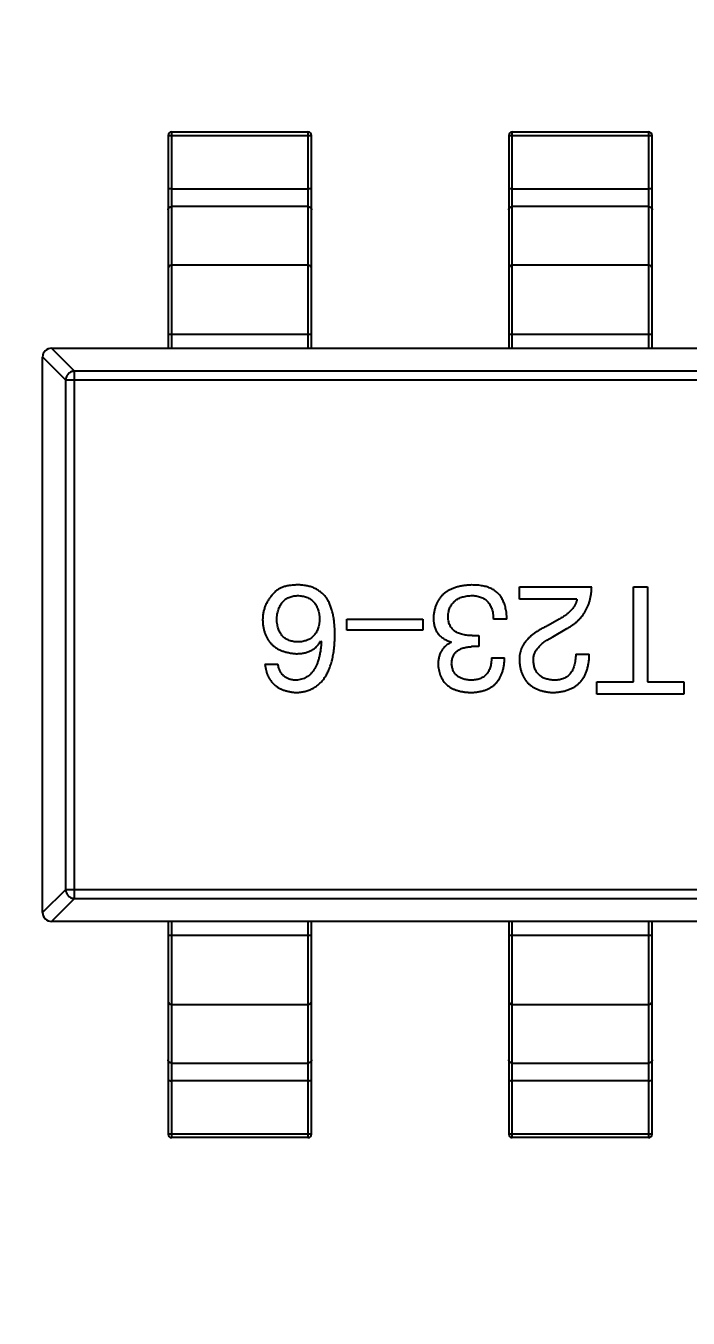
# Model space of a CAD drawing. Header units: millimetres. Extents: x 104 to 312, y 235 to 317.
# Drawn here: x 277.976 to 279.823, y 275.225 to 278.832 of the extents above; entities that cross this region are included whole.
import ezdxf

# ---------------------------------------------------------------- set-up
doc = ezdxf.new("R2010")
doc.units = ezdxf.units.MM
doc.header["$LTSCALE"] = 0.5
doc.header["$PDMODE"] = 3
doc.header["$PDSIZE"] = 0.3125
doc.linetypes.add('CENTER', pattern=[50.8, 31.75, -6.35, 6.35, -6.35])
doc.layers.get('0').update_dxf_attribs({"linetype": 'CONTINUOUS'})
doc.layers.get('Defpoints').update_dxf_attribs({"linetype": 'CONTINUOUS'})
doc.layers.add('dim', color=6, linetype='CONTINUOUS', lineweight=9)
doc.styles.add('Verdana', font='verdana.ttf', dxfattribs={"height": 2})
doc.dimstyles.new('aaaaaaaa 3.0', dxfattribs={"dimtxt": 2, "dimasz": 1.5, "dimexe": 1.25, "dimexo": 0.625, "dimtad": 1, "dimzin": 9, "dimdsep": 46, "dimtxsty": 'Verdana', "dimcen": 0, "dimadec": 1, "dimazin": 2, "dimtfac": 1, "dimtofl": 0, "dimtmove": 0, "dimatfit": 3, "dimfxl": 1, "dimlwd": 25, "dimlwe": 25, "dimarcsym": 0})

# ---------------------------------------------------------------- blocks, each defined once
blk = doc.blocks.new('*D35')
at = {"layer": 'Defpoints', "color": 0}
for p in [(274.8621, 292.0917), (302.3617, 271.0916), (310.9046, 271.0916)]:
    blk.add_point(p, dxfattribs=at)
at = {"layer": 'dim', "color": 0, "lineweight": 25}
for p, q in [((275.4871, 292.0917), (312.1546, 292.0917)), ((310.9046, 290.5917), (310.9046, 272.5916)), ((302.9867, 271.0916), (312.1546, 271.0916))]:
    blk.add_line(p, q, dxfattribs=at)
at = {"layer": 'dim', "color": 0}
for points in [[(311.1546, 290.5917), (310.6546, 290.5917), (310.9046, 292.0917)], [(310.6546, 272.5916), (311.1546, 272.5916), (310.9046, 271.0916)]]:
    blk.add_solid(points, dxfattribs=at)
at = {"layer": 'dim', "color": 0, "insert": (309.2587, 281.5916), "char_height": 2, "attachment_point": 5, "rotation": 90, "style": 'Verdana'}
blk.add_mtext('21', dxfattribs=at)

msp = doc.modelspace()

# ---------------------------------------------------------------- linework, layer by layer
at = {"linetype": 'Continuous'}
for p, q in [((278.3826, 277.9324), (278.3826, 278.5358)), ((278.3826, 278.5358), (278.7626, 278.5358)), ((278.7626, 278.5358), (278.7626, 277.9324)), ((279.3326, 277.9324), (279.3326, 278.5358)), ((279.3326, 278.5358), (279.7126, 278.5358)), ((279.7126, 278.5358), (279.7126, 277.9324)), ((278.3726, 278.5258), (278.3726, 277.9324)), ((278.3826, 278.5263), (278.7626, 278.5263)), ((278.7726, 277.9324), (278.7726, 278.5258)), ((279.3226, 278.5258), (279.3226, 277.9324)), ((279.3326, 278.5263), (279.7126, 278.5263)), ((279.7226, 277.9324), (279.7226, 278.5258)), ((278.3826, 278.3768), (278.7626, 278.3768)), ((279.3326, 278.3768), (279.7126, 278.3768)), ((278.7626, 278.328), (278.3826, 278.328)), ((279.7126, 278.328), (279.3326, 278.328)), ((278.7626, 278.164), (278.3826, 278.164)), ((279.7126, 278.164), (279.3326, 278.164)), ((278.3726, 277.9713), (278.7726, 277.9713)), ((279.3226, 277.9713), (279.7226, 277.9713)), ((278.1112, 277.8683), (278.0471, 277.9324)), ((278.0476, 277.9324), (280.9976, 277.9324)), ((278.0226, 277.9078), (278.0867, 277.8437)), ((278.0226, 276.3574), (278.0226, 277.9074)), ((278.1112, 276.3965), (278.1112, 277.8683)), ((280.934, 277.8683), (278.1112, 277.8683)), ((278.0867, 277.8437), (278.0867, 276.421)), ((278.0867, 277.8437), (280.9585, 277.8437)), ((279.3522, 277.232), (279.3522, 277.2665)), ((279.3522, 277.2665), (279.5539, 277.2665)), ((279.6704, 277.0009), (279.6704, 277.2665)), ((279.6704, 277.2665), (279.7097, 277.2665)), ((279.7097, 277.2665), (279.7097, 277.0009)), ((279.5129, 277.232), (279.3522, 277.232)), ((278.8712, 277.1452), (278.8712, 277.1763)), ((278.8712, 277.1763), (279.0827, 277.1763)), ((279.0827, 277.1763), (279.0827, 277.1452)), ((279.3174, 277.1763), (279.2797, 277.1763)), ((279.4637, 277.1763), (279.4326, 277.1583)), ((279.0827, 277.1452), (278.8712, 277.1452)), ((279.2207, 277.1304), (279.2388, 277.1304)), ((279.2388, 277.1304), (279.2388, 277.0993)), ((279.4457, 277.1271), (279.485, 277.1501)), ((278.7985, 277.1156), (278.8001, 277.114)), ((279.1617, 277.1107), (279.1617, 277.1124)), ((279.2388, 277.0993), (279.2191, 277.0993)), ((279.2748, 277.0681), (279.3109, 277.0681)), ((279.5096, 277.0779), (279.5473, 277.0779)), ((278.6428, 277.0501), (278.6788, 277.0501)), ((279.5687, 276.9665), (279.5687, 277.0009)), ((279.5687, 277.0009), (279.6704, 277.0009)), ((279.7097, 277.0009), (279.8114, 277.0009)), ((279.8114, 277.0009), (279.8114, 276.9665)), ((279.8114, 276.9665), (279.5687, 276.9665)), ((278.0867, 276.421), (278.0226, 276.3569)), ((280.9585, 276.421), (278.0867, 276.421)), ((278.0471, 276.3324), (278.1112, 276.3965)), ((278.1112, 276.3965), (280.934, 276.3965)), ((280.9976, 276.3324), (278.0476, 276.3324)), ((278.3726, 276.3324), (278.3726, 275.7389)), ((278.3826, 275.7289), (278.3826, 276.3324)), ((278.7626, 276.3324), (278.7626, 275.7289)), ((278.7726, 275.7389), (278.7726, 276.3324)), ((279.3226, 276.3324), (279.3226, 275.7389)), ((279.3326, 275.7289), (279.3326, 276.3324)), ((279.7126, 276.3324), (279.7126, 275.7289)), ((279.7226, 275.7389), (279.7226, 276.3324)), ((278.7726, 276.2934), (278.3726, 276.2934)), ((279.7226, 276.2934), (279.3226, 276.2934)), ((278.3826, 276.1007), (278.7626, 276.1007)), ((279.3326, 276.1007), (279.7126, 276.1007)), ((278.3826, 275.9367), (278.7626, 275.9367)), ((279.3326, 275.9367), (279.7126, 275.9367)), ((278.7626, 275.8879), (278.3826, 275.8879)), ((279.7126, 275.8879), (279.3326, 275.8879)), ((278.7626, 275.7384), (278.3826, 275.7384)), ((278.7626, 275.7289), (278.3826, 275.7289)), ((279.7126, 275.7384), (279.3326, 275.7384)), ((279.7126, 275.7289), (279.3326, 275.7289))]:
    msp.add_line(p, q, dxfattribs=at)
msp.add_circle((274.8618, 271.1524), 27.5, dxfattribs=at)
at = {"color": 1, "linetype": 'CENTER'}
msp.add_circle((274.8621, 271.0916), 21.0001, dxfattribs=at)
at = {"linetype": 'Continuous'}
for centre, radius, start, end in [((274.8618, 271.1524), 24.842, 307.50561, 229.18658), ((274.8618, 271.0917), 24.0421, 0.14603, 81.04123), ((278.3826, 278.5258), 0.01, 90, 180), ((278.7626, 278.5258), 0.01, 0, 90), ((279.3326, 278.5258), 0.01, 90, 180), ((279.7126, 278.5258), 0.01, 0, 90), ((278.0476, 277.9074), 0.025, 90, 180), ((278.0476, 276.3574), 0.025, 180, 270), ((278.3826, 275.7389), 0.01, 180, 270), ((278.7626, 275.7389), 0.01, 270, 0), ((279.3326, 275.7389), 0.01, 180, 270), ((279.7126, 275.7389), 0.01, 270, 0)]:
    msp.add_arc(centre, radius, start, end, dxfattribs=at)
for points, knots in [([(278.3726, 278.5258), (278.3726, 278.5258), (278.3727, 278.5258), (278.3728, 278.5259), (278.3731, 278.5259), (278.3736, 278.526), (278.3744, 278.5261), (278.3756, 278.5262), (278.3771, 278.5262), (278.3788, 278.5263), (278.3807, 278.5263), (278.382, 278.5263), (278.3826, 278.5263)], [0, 0, 0, 0, 0.007007, 0.022207, 0.046429, 0.079689, 0.172082, 0.296123, 0.447019, 0.619102, 0.806017, 1, 1, 1, 1]), ([(278.7626, 278.5263), (278.7633, 278.5263), (278.7645, 278.5263), (278.7664, 278.5263), (278.7681, 278.5262), (278.7696, 278.5262), (278.7708, 278.5261), (278.7716, 278.526), (278.7721, 278.5259), (278.7724, 278.5259), (278.7725, 278.5258), (278.7726, 278.5258), (278.7726, 278.5258)], [0, 0, 0, 0, 0.193983, 0.380898, 0.552981, 0.703877, 0.827918, 0.920311, 0.953571, 0.977793, 0.992993, 1, 1, 1, 1]), ([(279.3226, 278.5258), (279.3226, 278.5258), (279.3227, 278.5258), (279.3228, 278.5259), (279.3231, 278.5259), (279.3236, 278.526), (279.3244, 278.5261), (279.3256, 278.5262), (279.3271, 278.5262), (279.3288, 278.5263), (279.3307, 278.5263), (279.332, 278.5263), (279.3326, 278.5263)], [0, 0, 0, 0, 0.007007, 0.022207, 0.046429, 0.079689, 0.172082, 0.296123, 0.447019, 0.619102, 0.806017, 1, 1, 1, 1]), ([(279.7126, 278.5263), (279.7133, 278.5263), (279.7145, 278.5263), (279.7164, 278.5263), (279.7181, 278.5262), (279.7196, 278.5262), (279.7208, 278.5261), (279.7216, 278.526), (279.7221, 278.5259), (279.7224, 278.5259), (279.7225, 278.5258), (279.7226, 278.5258), (279.7226, 278.5258)], [0, 0, 0, 0, 0.193983, 0.380898, 0.552981, 0.703877, 0.827918, 0.920311, 0.953571, 0.977793, 0.992993, 1, 1, 1, 1]), ([(278.3826, 278.3768), (278.382, 278.3768), (278.3807, 278.3768), (278.3788, 278.3768), (278.3771, 278.3767), (278.3756, 278.3767), (278.3744, 278.3766), (278.3736, 278.3765), (278.3731, 278.3765), (278.3728, 278.3764), (278.3727, 278.3764), (278.3726, 278.3763), (278.3726, 278.3763)], [0, 0, 0, 0, 0.193983, 0.380898, 0.552981, 0.703877, 0.827918, 0.920311, 0.953571, 0.977793, 0.992993, 1, 1, 1, 1]), ([(278.7726, 278.3763), (278.7726, 278.3763), (278.7725, 278.3764), (278.7724, 278.3764), (278.7721, 278.3765), (278.7716, 278.3765), (278.7708, 278.3766), (278.7696, 278.3767), (278.7681, 278.3767), (278.7664, 278.3768), (278.7645, 278.3768), (278.7633, 278.3768), (278.7626, 278.3768)], [0, 0, 0, 0, 0.007007, 0.022207, 0.046429, 0.079689, 0.172082, 0.296123, 0.447019, 0.619102, 0.806017, 1, 1, 1, 1]), ([(279.3326, 278.3768), (279.332, 278.3768), (279.3307, 278.3768), (279.3288, 278.3768), (279.3271, 278.3767), (279.3256, 278.3767), (279.3244, 278.3766), (279.3236, 278.3765), (279.3231, 278.3765), (279.3228, 278.3764), (279.3227, 278.3764), (279.3226, 278.3763), (279.3226, 278.3763)], [0, 0, 0, 0, 0.193983, 0.380898, 0.552981, 0.703877, 0.827918, 0.920311, 0.953571, 0.977793, 0.992993, 1, 1, 1, 1]), ([(279.7226, 278.3763), (279.7226, 278.3763), (279.7225, 278.3764), (279.7224, 278.3764), (279.7221, 278.3765), (279.7216, 278.3765), (279.7208, 278.3766), (279.7196, 278.3767), (279.7181, 278.3767), (279.7164, 278.3768), (279.7145, 278.3768), (279.7133, 278.3768), (279.7126, 278.3768)], [0, 0, 0, 0, 0.007007, 0.022207, 0.046429, 0.079689, 0.172082, 0.296123, 0.447019, 0.619102, 0.806017, 1, 1, 1, 1]), ([(278.3726, 278.3186), (278.3726, 278.3199), (278.3731, 278.3224), (278.3754, 278.3255), (278.3787, 278.3275), (278.3813, 278.328), (278.3826, 278.328)], [0, 0, 0, 0, 0.242809, 0.48985, 0.742832, 1, 1, 1, 1]), ([(278.7626, 278.328), (278.7639, 278.328), (278.7665, 278.3275), (278.7698, 278.3255), (278.7721, 278.3224), (278.7726, 278.3199), (278.7726, 278.3186)], [0, 0, 0, 0, 0.257168, 0.51015, 0.757191, 1, 1, 1, 1]), ([(279.3226, 278.3186), (279.3226, 278.3199), (279.3231, 278.3224), (279.3254, 278.3255), (279.3287, 278.3275), (279.3313, 278.328), (279.3326, 278.328)], [0, 0, 0, 0, 0.242809, 0.48985, 0.742832, 1, 1, 1, 1]), ([(279.7126, 278.328), (279.7139, 278.328), (279.7165, 278.3275), (279.7198, 278.3255), (279.7221, 278.3224), (279.7226, 278.3199), (279.7226, 278.3186)], [0, 0, 0, 0, 0.257168, 0.51015, 0.757191, 1, 1, 1, 1]), ([(278.3826, 278.164), (278.3813, 278.164), (278.3787, 278.1635), (278.3754, 278.1614), (278.3731, 278.1583), (278.3726, 278.1558), (278.3726, 278.1546)], [0, 0, 0, 0, 0.257168, 0.51015, 0.757191, 1, 1, 1, 1]), ([(278.7726, 278.1546), (278.7726, 278.1558), (278.7721, 278.1583), (278.7698, 278.1614), (278.7665, 278.1635), (278.7639, 278.164), (278.7626, 278.164)], [0, 0, 0, 0, 0.242809, 0.48985, 0.742832, 1, 1, 1, 1]), ([(279.3326, 278.164), (279.3313, 278.164), (279.3287, 278.1635), (279.3254, 278.1614), (279.3231, 278.1583), (279.3226, 278.1558), (279.3226, 278.1546)], [0, 0, 0, 0, 0.257168, 0.51015, 0.757191, 1, 1, 1, 1]), ([(279.7226, 278.1546), (279.7226, 278.1558), (279.7221, 278.1583), (279.7198, 278.1614), (279.7165, 278.1635), (279.7139, 278.164), (279.7126, 278.164)], [0, 0, 0, 0, 0.242809, 0.48985, 0.742832, 1, 1, 1, 1]), ([(278.1112, 277.8683), (278.1081, 277.8681), (278.1018, 277.8667), (278.0938, 277.8612), (278.0883, 277.8532), (278.0868, 277.8469), (278.0867, 277.8437)], [0, 0, 0, 0, 0.248875, 0.5, 0.751125, 1, 1, 1, 1]), ([(278.7395, 277.2714), (278.7353, 277.2715), (278.7272, 277.2716), (278.7155, 277.2706), (278.7047, 277.269), (278.6949, 277.2663), (278.6861, 277.2628), (278.6783, 277.2584), (278.6714, 277.2532), (278.6676, 277.2489), (278.6657, 277.2468)], [0, 0, 0, 0, 0.156782, 0.301945, 0.436395, 0.561474, 0.678489, 0.78853, 0.894967, 1, 1, 1, 1]), ([(278.8165, 277.232), (278.8143, 277.2351), (278.8099, 277.241), (278.8021, 277.2487), (278.7935, 277.2554), (278.7842, 277.2609), (278.7741, 277.2653), (278.7632, 277.2685), (278.7516, 277.2707), (278.7436, 277.2712), (278.7395, 277.2714)], [0, 0, 0, 0, 0.125033, 0.246266, 0.36603, 0.485265, 0.606781, 0.732144, 0.862551, 1, 1, 1, 1]), ([(279.2191, 277.2714), (279.215, 277.2712), (279.207, 277.2708), (279.1954, 277.2694), (279.1845, 277.2673), (279.1744, 277.2646), (279.1651, 277.2612), (279.1565, 277.2571), (279.1486, 277.2524), (279.1415, 277.247), (279.1352, 277.2408), (279.1297, 277.234), (279.1248, 277.2266), (279.1208, 277.2185), (279.1176, 277.2097), (279.1151, 277.2003), (279.1133, 277.1902), (279.1128, 277.1832), (279.1125, 277.1796)], [0, 0, 0, 0, 0.078078, 0.151942, 0.221594, 0.28726, 0.350176, 0.409768, 0.467648, 0.523784, 0.578904, 0.634014, 0.689819, 0.746826, 0.805875, 0.867063, 0.931764, 1, 1, 1, 1]), ([(279.2732, 277.2615), (279.2715, 277.2623), (279.268, 277.264), (279.2623, 277.266), (279.2563, 277.2677), (279.2497, 277.269), (279.2427, 277.2701), (279.2352, 277.2709), (279.2273, 277.2713), (279.2219, 277.2713), (279.2191, 277.2714)], [0, 0, 0, 0, 0.101955, 0.208983, 0.322698, 0.44339, 0.570851, 0.70629, 0.84885, 1, 1, 1, 1]), ([(278.6657, 277.2468), (278.6634, 277.2442), (278.6587, 277.239), (278.6527, 277.2307), (278.6476, 277.2219), (278.6434, 277.2129), (278.6402, 277.2034), (278.6378, 277.1936), (278.6365, 277.1834), (278.6363, 277.1765), (278.6362, 277.173)], [0, 0, 0, 0, 0.129393, 0.255335, 0.378531, 0.500878, 0.622934, 0.746191, 0.87096, 1, 1, 1, 1]), ([(278.6755, 277.1747), (278.6757, 277.1773), (278.676, 277.1823), (278.6771, 277.1896), (278.6785, 277.1964), (278.6802, 277.2028), (278.6824, 277.2087), (278.685, 277.214), (278.688, 277.219), (278.6914, 277.2235), (278.6952, 277.2275), (278.6994, 277.231), (278.7041, 277.234), (278.7091, 277.2366), (278.7145, 277.2387), (278.7203, 277.2402), (278.7265, 277.2413), (278.7307, 277.2417), (278.7329, 277.2419)], [0, 0, 0, 0, 0.078863, 0.153308, 0.223539, 0.289857, 0.35341, 0.413572, 0.471721, 0.528235, 0.584279, 0.638781, 0.69466, 0.751251, 0.809198, 0.869697, 0.933318, 1, 1, 1, 1]), ([(278.7329, 277.2419), (278.7353, 277.2418), (278.74, 277.2416), (278.7467, 277.2406), (278.753, 277.2392), (278.7589, 277.2373), (278.7644, 277.2349), (278.7694, 277.2319), (278.774, 277.2286), (278.778, 277.2247), (278.7818, 277.2204), (278.785, 277.2154), (278.7879, 277.2102), (278.7902, 277.2043), (278.7921, 277.198), (278.7936, 277.1912), (278.7947, 277.1839), (278.7951, 277.1789), (278.7952, 277.1763)], [0, 0, 0, 0, 0.070403, 0.137196, 0.200053, 0.260887, 0.31876, 0.37535, 0.430743, 0.485927, 0.541678, 0.598832, 0.657726, 0.719441, 0.783504, 0.851852, 0.923533, 1, 1, 1, 1]), ([(279.1535, 277.1845), (279.1537, 277.1867), (279.154, 277.191), (279.1551, 277.1972), (279.1566, 277.203), (279.1586, 277.2083), (279.1611, 277.2133), (279.1639, 277.218), (279.1673, 277.2221), (279.1711, 277.226), (279.1753, 277.2294), (279.1801, 277.2324), (279.1852, 277.235), (279.1908, 277.2372), (279.1968, 277.2389), (279.2033, 277.2403), (279.2102, 277.2414), (279.215, 277.2417), (279.2174, 277.2419)], [0, 0, 0, 0, 0.068514, 0.133941, 0.195994, 0.255362, 0.312994, 0.369441, 0.424687, 0.480522, 0.537148, 0.594801, 0.654411, 0.716817, 0.781981, 0.850498, 0.923306, 1, 1, 1, 1]), ([(279.2174, 277.2419), (279.2199, 277.2418), (279.2247, 277.2418), (279.2316, 277.2409), (279.238, 277.2397), (279.244, 277.2379), (279.2496, 277.2356), (279.2547, 277.2328), (279.2593, 277.2294), (279.2635, 277.2256), (279.2671, 277.2211), (279.2703, 277.2163), (279.2731, 277.2108), (279.2754, 277.2049), (279.2772, 277.1985), (279.2785, 277.1915), (279.2794, 277.1841), (279.2796, 277.179), (279.2797, 277.1763)], [0, 0, 0, 0, 0.071272, 0.13882, 0.201858, 0.262757, 0.320043, 0.376709, 0.431462, 0.486034, 0.541209, 0.597703, 0.65589, 0.717768, 0.782056, 0.850407, 0.92277, 1, 1, 1, 1]), ([(279.3174, 277.1763), (279.3173, 277.179), (279.3171, 277.1842), (279.3165, 277.1919), (279.3154, 277.1992), (279.3141, 277.2061), (279.3125, 277.2127), (279.3106, 277.219), (279.3082, 277.2248), (279.3056, 277.2304), (279.3027, 277.2356), (279.2995, 277.2404), (279.2959, 277.2448), (279.292, 277.2489), (279.2878, 277.2526), (279.2832, 277.256), (279.2784, 277.259), (279.2749, 277.2607), (279.2732, 277.2615)], [0, 0, 0, 0, 0.078937, 0.154495, 0.226898, 0.296844, 0.363348, 0.427781, 0.48946, 0.549586, 0.607902, 0.664733, 0.720805, 0.776157, 0.831175, 0.886736, 0.943094, 1, 1, 1, 1]), ([(279.485, 277.1501), (279.4878, 277.1516), (279.4932, 277.1546), (279.5008, 277.1597), (279.508, 277.165), (279.5145, 277.1708), (279.5207, 277.1768), (279.5262, 277.1833), (279.5314, 277.19), (279.5359, 277.1972), (279.54, 277.2046), (279.5435, 277.2124), (279.5466, 277.2206), (279.5491, 277.2291), (279.5511, 277.238), (279.5525, 277.2472), (279.5535, 277.2567), (279.5537, 277.2632), (279.5539, 277.2665)], [0, 0, 0, 0, 0.065828, 0.130094, 0.192451, 0.254037, 0.313974, 0.373757, 0.433048, 0.492243, 0.551902, 0.611758, 0.672678, 0.734814, 0.798569, 0.863693, 0.930488, 1, 1, 1, 1]), ([(278.8378, 277.1304), (278.8378, 277.1357), (278.8377, 277.146), (278.8366, 277.1611), (278.8351, 277.1752), (278.8327, 277.1884), (278.8297, 277.2006), (278.8261, 277.212), (278.8218, 277.2225), (278.8182, 277.2289), (278.8165, 277.232)], [0, 0, 0, 0, 0.151498, 0.29521, 0.430242, 0.557137, 0.677306, 0.790845, 0.898111, 1, 1, 1, 1]), ([(279.5129, 277.232), (279.5124, 277.2294), (279.5113, 277.2242), (279.5081, 277.2167), (279.5037, 277.2093), (279.4981, 277.2023), (279.4913, 277.1954), (279.4833, 277.1887), (279.474, 277.1823), (279.4672, 277.1783), (279.4637, 277.1763)], [0, 0, 0, 0, 0.103034, 0.208166, 0.318255, 0.434664, 0.559728, 0.695394, 0.841708, 1, 1, 1, 1]), ([(278.6362, 277.173), (278.6364, 277.1695), (278.6367, 277.1626), (278.6382, 277.1527), (278.6404, 277.1434), (278.6431, 277.1347), (278.6465, 277.1266), (278.6508, 277.1192), (278.6555, 277.1123), (278.6611, 277.1061), (278.6674, 277.1006), (278.6742, 277.0956), (278.6818, 277.0914), (278.6901, 277.0877), (278.699, 277.0847), (278.7086, 277.0824), (278.7189, 277.0806), (278.726, 277.0799), (278.7296, 277.0796)], [0, 0, 0, 0, 0.071527, 0.139094, 0.20346, 0.264939, 0.323904, 0.381383, 0.437591, 0.493343, 0.549401, 0.606085, 0.664838, 0.725424, 0.788712, 0.855452, 0.925772, 1, 1, 1, 1]), ([(278.7346, 277.1124), (278.7323, 277.1125), (278.7279, 277.1127), (278.7215, 277.1136), (278.7156, 277.1149), (278.71, 277.1167), (278.7049, 277.1191), (278.7001, 277.1218), (278.6958, 277.125), (278.6918, 277.1287), (278.6884, 277.1329), (278.6852, 277.1375), (278.6826, 277.1426), (278.6803, 277.1481), (278.6786, 277.1541), (278.6771, 277.1605), (278.676, 277.1674), (278.6757, 277.1722), (278.6755, 277.1747)], [0, 0, 0, 0, 0.069884, 0.136529, 0.199638, 0.259844, 0.317774, 0.374356, 0.430026, 0.485148, 0.5409, 0.597889, 0.657472, 0.718614, 0.783613, 0.85129, 0.923712, 1, 1, 1, 1]), ([(278.7952, 277.1763), (278.795, 277.1738), (278.7947, 277.1689), (278.7937, 277.1618), (278.7922, 277.1552), (278.7903, 277.149), (278.788, 277.1433), (278.7852, 277.1381), (278.7821, 277.1333), (278.7785, 277.1291), (278.7745, 277.1253), (278.77, 277.1221), (278.7652, 277.1191), (278.7598, 277.1169), (278.7541, 277.115), (278.748, 277.1136), (278.7414, 277.1127), (278.7369, 277.1125), (278.7346, 277.1124)], [0, 0, 0, 0, 0.076072, 0.148369, 0.216753, 0.281358, 0.342792, 0.401604, 0.458929, 0.514444, 0.569818, 0.625343, 0.681554, 0.739608, 0.800134, 0.863477, 0.929547, 1, 1, 1, 1]), ([(279.1125, 277.1796), (279.1125, 277.1774), (279.1126, 277.1732), (279.1133, 277.1671), (279.1141, 277.1613), (279.1156, 277.1558), (279.1172, 277.1505), (279.1193, 277.1455), (279.1219, 277.1409), (279.1247, 277.1365), (279.128, 277.1324), (279.1317, 277.1287), (279.1358, 277.1252), (279.1402, 277.122), (279.145, 277.1192), (279.1502, 277.1165), (279.1558, 277.1143), (279.1597, 277.113), (279.1617, 277.1124)], [0, 0, 0, 0, 0.071215, 0.138707, 0.20396, 0.266995, 0.327734, 0.387609, 0.445602, 0.503345, 0.561136, 0.618597, 0.677672, 0.738255, 0.799989, 0.863961, 0.930555, 1, 1, 1, 1]), ([(279.2207, 277.1304), (279.218, 277.1304), (279.2128, 277.1305), (279.2051, 277.1312), (279.198, 277.1321), (279.1914, 277.1337), (279.1853, 277.1355), (279.1798, 277.1378), (279.1748, 277.1407), (279.1703, 277.1438), (279.1663, 277.1474), (279.1629, 277.1515), (279.1599, 277.1559), (279.1576, 277.1608), (279.1558, 277.1662), (279.1544, 277.1719), (279.1536, 277.1781), (279.1535, 277.1823), (279.1535, 277.1845)], [0, 0, 0, 0, 0.082495, 0.159728, 0.232496, 0.300725, 0.365163, 0.425859, 0.483728, 0.538892, 0.592921, 0.646195, 0.699968, 0.754746, 0.811387, 0.870806, 0.933482, 1, 1, 1, 1]), ([(278.7296, 276.9714), (278.7339, 276.9716), (278.7422, 276.9721), (278.7542, 276.9743), (278.7654, 276.9777), (278.7758, 276.9823), (278.7855, 276.9881), (278.7943, 276.9952), (278.8023, 277.0034), (278.8094, 277.0128), (278.8158, 277.0234), (278.8214, 277.0352), (278.8262, 277.0481), (278.8301, 277.0623), (278.8333, 277.0776), (278.8356, 277.0942), (278.8373, 277.1119), (278.8376, 277.1241), (278.8378, 277.1304)], [0, 0, 0, 0, 0.058957, 0.115262, 0.16907, 0.221312, 0.273147, 0.324961, 0.377649, 0.432026, 0.488925, 0.549039, 0.612912, 0.680653, 0.753056, 0.830314, 0.912483, 1, 1, 1, 1]), ([(279.4326, 277.1583), (279.4292, 277.1567), (279.4225, 277.1536), (279.4131, 277.1486), (279.4044, 277.1435), (279.3963, 277.1381), (279.3888, 277.1326), (279.3821, 277.1269), (279.376, 277.121), (279.3707, 277.1149), (279.3659, 277.1087), (279.3619, 277.1023), (279.3586, 277.0956), (279.3559, 277.0889), (279.354, 277.0819), (279.3527, 277.0747), (279.352, 277.0673), (279.3522, 277.0624), (279.3522, 277.0599)], [0, 0, 0, 0, 0.082731, 0.161257, 0.236138, 0.307554, 0.375712, 0.440848, 0.502916, 0.562567, 0.619798, 0.675716, 0.73039, 0.78386, 0.837315, 0.890547, 0.944917, 1, 1, 1, 1]), ([(279.3916, 277.0583), (279.3915, 277.0599), (279.3913, 277.0631), (279.3916, 277.0679), (279.3924, 277.0727), (279.3936, 277.0774), (279.3954, 277.0819), (279.3976, 277.0865), (279.4003, 277.0909), (279.4035, 277.0952), (279.407, 277.0996), (279.4112, 277.1037), (279.4158, 277.1078), (279.4208, 277.1119), (279.4264, 277.1158), (279.4323, 277.1197), (279.4388, 277.1235), (279.4434, 277.1259), (279.4457, 277.1271)], [0, 0, 0, 0, 0.052237, 0.103888, 0.155485, 0.207395, 0.259864, 0.31356, 0.369176, 0.4266, 0.486836, 0.550048, 0.61567, 0.685271, 0.75824, 0.834614, 0.915635, 1, 1, 1, 1]), ([(278.7296, 277.0796), (278.7336, 277.0797), (278.7412, 277.0799), (278.7522, 277.0816), (278.7623, 277.0844), (278.7715, 277.0883), (278.7797, 277.0934), (278.787, 277.0997), (278.7934, 277.1072), (278.7968, 277.1128), (278.7985, 277.1156)], [0, 0, 0, 0, 0.144617, 0.279572, 0.40596, 0.526097, 0.64389, 0.760003, 0.877724, 1, 1, 1, 1]), ([(278.8001, 277.114), (278.7998, 277.1098), (278.7992, 277.1015), (278.7977, 277.0896), (278.7958, 277.0785), (278.7934, 277.0681), (278.7906, 277.0585), (278.7873, 277.0497), (278.7836, 277.0417), (278.7795, 277.0345), (278.7747, 277.0282), (278.7697, 277.0225), (278.7641, 277.0177), (278.7581, 277.0137), (278.7516, 277.0104), (278.7447, 277.0081), (278.7373, 277.0064), (278.7322, 277.006), (278.7296, 277.0058)], [0, 0, 0, 0, 0.089218, 0.173709, 0.252753, 0.326963, 0.397099, 0.462534, 0.524018, 0.582178, 0.637235, 0.689955, 0.741228, 0.791618, 0.841661, 0.892925, 0.945259, 1, 1, 1, 1]), ([(279.1617, 277.1107), (279.1588, 277.1093), (279.1532, 277.1065), (279.1458, 277.1009), (279.1395, 277.0944), (279.1344, 277.087), (279.1305, 277.0786), (279.1276, 277.0694), (279.1259, 277.0592), (279.1257, 277.0521), (279.1256, 277.0484)], [0, 0, 0, 0, 0.125227, 0.244792, 0.361427, 0.478215, 0.59667, 0.722058, 0.856314, 1, 1, 1, 1]), ([(279.1633, 277.0517), (279.1635, 277.0536), (279.1637, 277.0572), (279.1645, 277.0624), (279.1657, 277.0673), (279.1673, 277.0719), (279.1694, 277.0761), (279.1719, 277.0799), (279.1747, 277.0835), (279.1781, 277.0867), (279.1818, 277.0894), (279.1859, 277.0919), (279.1904, 277.094), (279.1954, 277.0958), (279.2007, 277.0971), (279.2065, 277.0982), (279.2126, 277.099), (279.2169, 277.0992), (279.2191, 277.0993)], [0, 0, 0, 0, 0.067741, 0.131599, 0.192143, 0.249977, 0.306453, 0.361639, 0.416449, 0.471489, 0.527582, 0.584873, 0.644974, 0.70814, 0.77492, 0.845909, 0.920585, 1, 1, 1, 1]), ([(279.2158, 276.9714), (279.2196, 276.9715), (279.2269, 276.9717), (279.2375, 276.9731), (279.2475, 276.9751), (279.2567, 276.9779), (279.2652, 276.9813), (279.273, 276.9856), (279.2801, 276.9905), (279.2864, 276.9963), (279.2921, 277.0027), (279.2969, 277.0099), (279.301, 277.0179), (279.3045, 277.0265), (279.3072, 277.0359), (279.3092, 277.046), (279.3105, 277.0568), (279.3108, 277.0643), (279.3109, 277.0681)], [0, 0, 0, 0, 0.073232, 0.142595, 0.207997, 0.270074, 0.329156, 0.386529, 0.441846, 0.496976, 0.551877, 0.607941, 0.665637, 0.725446, 0.788542, 0.855101, 0.925196, 1, 1, 1, 1]), ([(279.2748, 277.0681), (279.2747, 277.0656), (279.2745, 277.0607), (279.2736, 277.0536), (279.2725, 277.047), (279.2707, 277.0409), (279.2686, 277.0353), (279.2661, 277.0302), (279.2631, 277.0255), (279.2597, 277.0213), (279.2559, 277.0176), (279.2517, 277.0145), (279.247, 277.0117), (279.2419, 277.0096), (279.2364, 277.0079), (279.2304, 277.0067), (279.2241, 277.0059), (279.2197, 277.0059), (279.2174, 277.0058)], [0, 0, 0, 0, 0.078134, 0.15164, 0.221358, 0.286689, 0.348614, 0.407697, 0.464247, 0.520153, 0.574432, 0.629291, 0.684538, 0.742032, 0.801329, 0.863637, 0.930123, 1, 1, 1, 1]), ([(279.3522, 277.0599), (279.3525, 277.0565), (279.353, 277.0499), (279.3546, 277.0404), (279.3569, 277.0314), (279.3598, 277.0231), (279.3633, 277.0153), (279.3675, 277.0082), (279.3724, 277.0017), (279.3779, 276.9958), (279.3842, 276.9906), (279.391, 276.986), (279.3985, 276.982), (279.4067, 276.9785), (279.4156, 276.9759), (279.425, 276.9736), (279.4351, 276.9721), (279.4421, 276.9716), (279.4457, 276.9714)], [0, 0, 0, 0, 0.070688, 0.137741, 0.201612, 0.262778, 0.321223, 0.378455, 0.434411, 0.490146, 0.546362, 0.603392, 0.662208, 0.723401, 0.787372, 0.85442, 0.925153, 1, 1, 1, 1]), ([(279.4506, 277.0058), (279.4483, 277.0059), (279.444, 277.0062), (279.4376, 277.0068), (279.4316, 277.0081), (279.4261, 277.0096), (279.4209, 277.0116), (279.4162, 277.0138), (279.4119, 277.0166), (279.4079, 277.0196), (279.4045, 277.0232), (279.4013, 277.027), (279.3986, 277.0313), (279.3964, 277.036), (279.3946, 277.041), (279.3931, 277.0464), (279.3921, 277.0522), (279.3917, 277.0562), (279.3916, 277.0583)], [0, 0, 0, 0, 0.076112, 0.148436, 0.216883, 0.281466, 0.34298, 0.402356, 0.459881, 0.51546, 0.571111, 0.62658, 0.683162, 0.741007, 0.801404, 0.863825, 0.930544, 1, 1, 1, 1]), ([(279.4457, 276.9714), (279.4497, 276.9716), (279.4576, 276.972), (279.469, 276.9736), (279.4796, 276.9759), (279.4894, 276.9791), (279.4985, 276.983), (279.5069, 276.9877), (279.5145, 276.9932), (279.5212, 276.9996), (279.5272, 277.0067), (279.5325, 277.0145), (279.5369, 277.0232), (279.5405, 277.0327), (279.5434, 277.0429), (279.5456, 277.0539), (279.5469, 277.0656), (279.5472, 277.0738), (279.5473, 277.0779)], [0, 0, 0, 0, 0.07282, 0.141057, 0.2062, 0.267672, 0.326735, 0.383519, 0.439188, 0.494454, 0.549628, 0.605958, 0.66397, 0.72402, 0.787502, 0.854127, 0.925065, 1, 1, 1, 1]), ([(279.5096, 277.0779), (279.5095, 277.075), (279.5093, 277.0694), (279.5084, 277.0612), (279.5072, 277.0536), (279.5054, 277.0465), (279.5032, 277.04), (279.5007, 277.034), (279.4977, 277.0286), (279.4941, 277.0238), (279.4902, 277.0195), (279.4859, 277.0158), (279.481, 277.0127), (279.4758, 277.0102), (279.4701, 277.0082), (279.464, 277.0068), (279.4574, 277.006), (279.4529, 277.0059), (279.4506, 277.0058)], [0, 0, 0, 0, 0.082594, 0.15978, 0.232961, 0.301462, 0.365595, 0.426678, 0.484662, 0.540809, 0.595146, 0.648401, 0.702272, 0.757102, 0.813447, 0.872233, 0.934055, 1, 1, 1, 1]), ([(278.6428, 277.0501), (278.6431, 277.0471), (278.6439, 277.0412), (278.6458, 277.0328), (278.6481, 277.0249), (278.6511, 277.0175), (278.6546, 277.0107), (278.6587, 277.0044), (278.6633, 276.9986), (278.6685, 276.9934), (278.6742, 276.9887), (278.6805, 276.9846), (278.6874, 276.981), (278.6948, 276.978), (278.7027, 276.9755), (278.7112, 276.9736), (278.7202, 276.9722), (278.7265, 276.9716), (278.7296, 276.9714)], [0, 0, 0, 0, 0.06947, 0.136096, 0.199592, 0.260665, 0.319672, 0.377156, 0.433415, 0.489984, 0.546535, 0.604276, 0.663499, 0.725182, 0.788953, 0.855683, 0.926216, 1, 1, 1, 1]), ([(278.7296, 277.0058), (278.7263, 277.0059), (278.7198, 277.0061), (278.7106, 277.0083), (278.7025, 277.0118), (278.6954, 277.0167), (278.6895, 277.0231), (278.6847, 277.0308), (278.6811, 277.0399), (278.6796, 277.0466), (278.6788, 277.0501)], [0, 0, 0, 0, 0.136586, 0.261496, 0.378089, 0.490612, 0.605522, 0.725767, 0.8561, 1, 1, 1, 1]), ([(279.1256, 277.0484), (279.1259, 277.0455), (279.1264, 277.0396), (279.128, 277.0312), (279.1302, 277.0233), (279.1329, 277.016), (279.1364, 277.0092), (279.1405, 277.003), (279.1452, 276.9973), (279.1506, 276.9921), (279.1566, 276.9876), (279.1632, 276.9836), (279.1704, 276.9801), (279.1783, 276.9773), (279.1868, 276.9749), (279.1959, 276.9732), (279.2056, 276.9719), (279.2124, 276.9716), (279.2158, 276.9714)], [0, 0, 0, 0, 0.067521, 0.132139, 0.193339, 0.252064, 0.309083, 0.364848, 0.420021, 0.475612, 0.532002, 0.589602, 0.649896, 0.712634, 0.778603, 0.848416, 0.922155, 1, 1, 1, 1]), ([(279.2174, 277.0058), (279.2154, 277.0059), (279.2114, 277.0061), (279.2056, 277.0068), (279.2001, 277.0079), (279.195, 277.0092), (279.1903, 277.0109), (279.186, 277.0129), (279.182, 277.0153), (279.1785, 277.018), (279.1752, 277.021), (279.1725, 277.0245), (279.1699, 277.0282), (279.1679, 277.0322), (279.1662, 277.0366), (279.1648, 277.0414), (279.1639, 277.0464), (279.1635, 277.0499), (279.1633, 277.0517)], [0, 0, 0, 0, 0.078051, 0.151197, 0.220412, 0.286742, 0.34933, 0.409464, 0.467368, 0.52298, 0.578639, 0.633998, 0.690142, 0.746855, 0.805868, 0.867776, 0.932345, 1, 1, 1, 1]), ([(278.0867, 276.421), (278.0868, 276.4179), (278.0883, 276.4115), (278.0938, 276.4035), (278.1018, 276.398), (278.1081, 276.3966), (278.1112, 276.3965)], [0, 0, 0, 0, 0.248875, 0.5, 0.751125, 1, 1, 1, 1]), ([(278.3726, 276.1101), (278.3726, 276.1089), (278.3731, 276.1064), (278.3754, 276.1033), (278.3787, 276.1012), (278.3813, 276.1007), (278.3826, 276.1007)], [0, 0, 0, 0, 0.242809, 0.48985, 0.742832, 1, 1, 1, 1]), ([(278.7626, 276.1007), (278.7639, 276.1007), (278.7665, 276.1012), (278.7698, 276.1033), (278.7721, 276.1064), (278.7726, 276.1089), (278.7726, 276.1101)], [0, 0, 0, 0, 0.257168, 0.51015, 0.757191, 1, 1, 1, 1]), ([(279.3226, 276.1101), (279.3226, 276.1089), (279.3231, 276.1064), (279.3254, 276.1033), (279.3287, 276.1012), (279.3313, 276.1007), (279.3326, 276.1007)], [0, 0, 0, 0, 0.242809, 0.48985, 0.742832, 1, 1, 1, 1]), ([(279.7126, 276.1007), (279.7139, 276.1007), (279.7165, 276.1012), (279.7198, 276.1033), (279.7221, 276.1064), (279.7226, 276.1089), (279.7226, 276.1101)], [0, 0, 0, 0, 0.257168, 0.51015, 0.757191, 1, 1, 1, 1]), ([(278.3826, 275.9367), (278.3813, 275.9367), (278.3787, 275.9372), (278.3754, 275.9392), (278.3731, 275.9424), (278.3726, 275.9449), (278.3726, 275.9461)], [0, 0, 0, 0, 0.257168, 0.51015, 0.757191, 1, 1, 1, 1]), ([(278.7726, 275.9461), (278.7726, 275.9449), (278.7721, 275.9424), (278.7698, 275.9392), (278.7665, 275.9372), (278.7639, 275.9367), (278.7626, 275.9367)], [0, 0, 0, 0, 0.242809, 0.48985, 0.742832, 1, 1, 1, 1]), ([(279.3326, 275.9367), (279.3313, 275.9367), (279.3287, 275.9372), (279.3254, 275.9392), (279.3231, 275.9424), (279.3226, 275.9449), (279.3226, 275.9461)], [0, 0, 0, 0, 0.257168, 0.51015, 0.757191, 1, 1, 1, 1]), ([(279.7226, 275.9461), (279.7226, 275.9449), (279.7221, 275.9424), (279.7198, 275.9392), (279.7165, 275.9372), (279.7139, 275.9367), (279.7126, 275.9367)], [0, 0, 0, 0, 0.242809, 0.48985, 0.742832, 1, 1, 1, 1]), ([(278.3726, 275.8884), (278.3726, 275.8884), (278.3727, 275.8883), (278.3728, 275.8883), (278.3731, 275.8882), (278.3736, 275.8882), (278.3744, 275.8881), (278.3756, 275.888), (278.3771, 275.888), (278.3788, 275.8879), (278.3807, 275.8879), (278.382, 275.8879), (278.3826, 275.8879)], [0, 0, 0, 0, 0.007007, 0.022207, 0.046429, 0.079689, 0.172082, 0.296123, 0.447019, 0.619102, 0.806017, 1, 1, 1, 1]), ([(278.7626, 275.8879), (278.7633, 275.8879), (278.7645, 275.8879), (278.7664, 275.8879), (278.7681, 275.888), (278.7696, 275.888), (278.7708, 275.8881), (278.7716, 275.8882), (278.7721, 275.8882), (278.7724, 275.8883), (278.7725, 275.8883), (278.7726, 275.8884), (278.7726, 275.8884)], [0, 0, 0, 0, 0.193983, 0.380898, 0.552981, 0.703877, 0.827918, 0.920311, 0.953571, 0.977793, 0.992993, 1, 1, 1, 1]), ([(279.3226, 275.8884), (279.3226, 275.8884), (279.3227, 275.8883), (279.3228, 275.8883), (279.3231, 275.8882), (279.3236, 275.8882), (279.3244, 275.8881), (279.3256, 275.888), (279.3271, 275.888), (279.3288, 275.8879), (279.3307, 275.8879), (279.332, 275.8879), (279.3326, 275.8879)], [0, 0, 0, 0, 0.007007, 0.022207, 0.046429, 0.079689, 0.172082, 0.296123, 0.447019, 0.619102, 0.806017, 1, 1, 1, 1]), ([(279.7126, 275.8879), (279.7133, 275.8879), (279.7145, 275.8879), (279.7164, 275.8879), (279.7181, 275.888), (279.7196, 275.888), (279.7208, 275.8881), (279.7216, 275.8882), (279.7221, 275.8882), (279.7224, 275.8883), (279.7225, 275.8883), (279.7226, 275.8884), (279.7226, 275.8884)], [0, 0, 0, 0, 0.193983, 0.380898, 0.552981, 0.703877, 0.827918, 0.920311, 0.953571, 0.977793, 0.992993, 1, 1, 1, 1]), ([(278.3826, 275.7384), (278.382, 275.7384), (278.3807, 275.7384), (278.3788, 275.7385), (278.3771, 275.7385), (278.3756, 275.7386), (278.3744, 275.7386), (278.3736, 275.7387), (278.3731, 275.7388), (278.3728, 275.7388), (278.3727, 275.7389), (278.3726, 275.7389), (278.3726, 275.7389)], [0, 0, 0, 0, 0.193983, 0.380898, 0.552981, 0.703877, 0.827918, 0.920311, 0.953571, 0.977793, 0.992993, 1, 1, 1, 1]), ([(278.7726, 275.7389), (278.7726, 275.7389), (278.7725, 275.7389), (278.7724, 275.7388), (278.7721, 275.7388), (278.7716, 275.7387), (278.7708, 275.7386), (278.7696, 275.7386), (278.7681, 275.7385), (278.7664, 275.7385), (278.7645, 275.7384), (278.7633, 275.7384), (278.7626, 275.7384)], [0, 0, 0, 0, 0.007007, 0.022207, 0.046429, 0.079689, 0.172082, 0.296123, 0.447019, 0.619102, 0.806017, 1, 1, 1, 1]), ([(279.3326, 275.7384), (279.332, 275.7384), (279.3307, 275.7384), (279.3288, 275.7385), (279.3271, 275.7385), (279.3256, 275.7386), (279.3244, 275.7386), (279.3236, 275.7387), (279.3231, 275.7388), (279.3228, 275.7388), (279.3227, 275.7389), (279.3226, 275.7389), (279.3226, 275.7389)], [0, 0, 0, 0, 0.193983, 0.380898, 0.552981, 0.703877, 0.827918, 0.920311, 0.953571, 0.977793, 0.992993, 1, 1, 1, 1]), ([(279.7226, 275.7389), (279.7226, 275.7389), (279.7225, 275.7389), (279.7224, 275.7388), (279.7221, 275.7388), (279.7216, 275.7387), (279.7208, 275.7386), (279.7196, 275.7386), (279.7181, 275.7385), (279.7164, 275.7385), (279.7145, 275.7384), (279.7133, 275.7384), (279.7126, 275.7384)], [0, 0, 0, 0, 0.007007, 0.022207, 0.046429, 0.079689, 0.172082, 0.296123, 0.447019, 0.619102, 0.806017, 1, 1, 1, 1])]:
    msp.add_open_spline(points, degree=3, knots=knots, dxfattribs=at)

# ---------------------------------------------------------------- dimensions: what is measured, and where the dimension line sits
at = {"layer": 'dim'}
dim = msp.add_linear_dim(base=(310.9046, 271.0916), p1=(274.8621, 292.0917), p2=(302.3617, 271.0916), angle=90, dimstyle='aaaaaaaa 3.0', dxfattribs=at)
dim.commit()
dim.dimension.update_dxf_attribs({"geometry": '*D35', "text_midpoint": (309.2587, 281.5916)})

doc.saveas('drawing.dxf')
